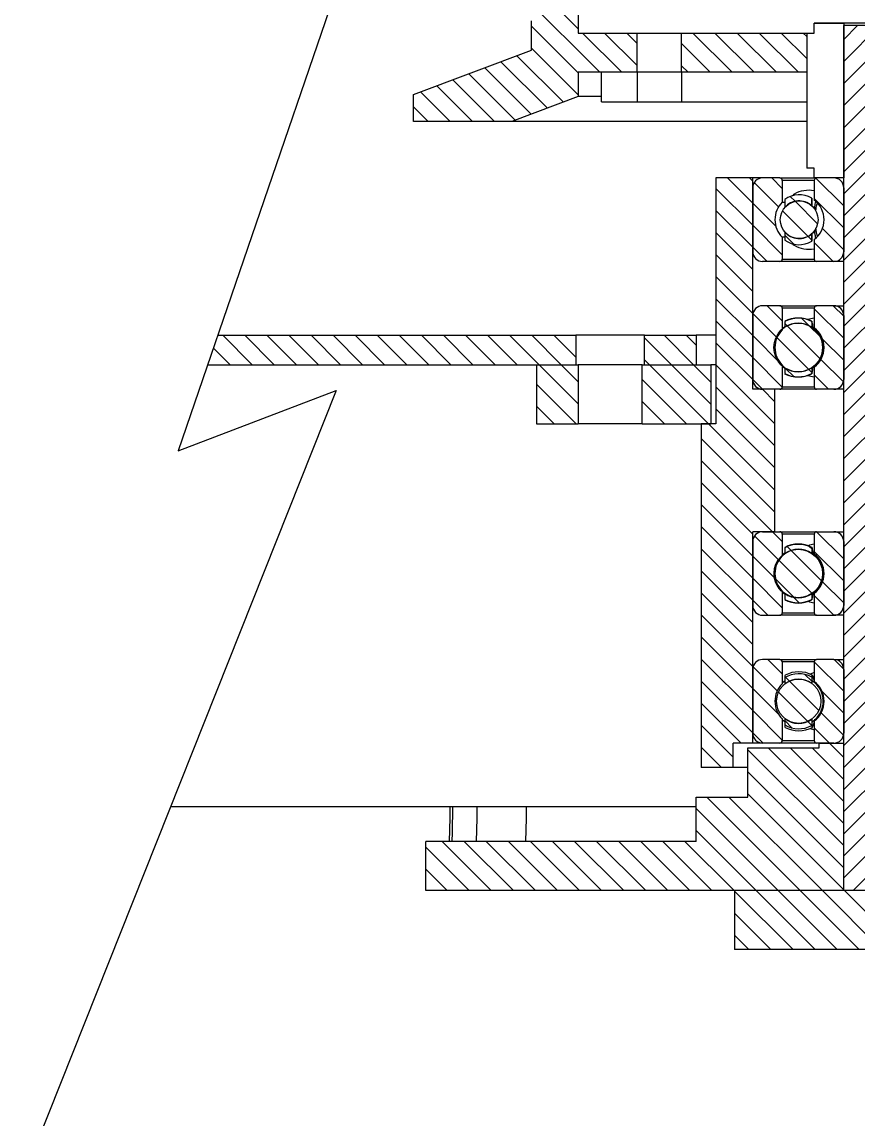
# Model space of a CAD drawing. Header units: millimetres. Extents: x -816 to 2660, y 734 to 4049.
# Drawn here: x 1186.1 to 1356.2, y 2713.2 to 2936.5 of the extents above; entities that cross this region are included whole.
import ezdxf

# ---------------------------------------------------------------- set-up
doc = ezdxf.new("R2010")
doc.units = ezdxf.units.MM
pattern_1 = [(315, (-58.5098, 5330.1535), (2.245064, 2.245064), [])]

msp = doc.modelspace()

# ---------------------------------------------------------------- hatches: boundary and pattern name
at = {"linetype": 'Continuous', "lineweight": 18}
h = msp.add_hatch(dxfattribs=at)
h.set_pattern_fill('ANSI31', color=2, style=0)
h.set_pattern_definition([(45, (-186.9378, -394.402), (-2.245064, 2.245064), [])])
h.paths.add_polyline_path([(1353.32, 2759.73), (1388.32, 2759.73), (1388.32, 2935.73), (1378.82, 2935.73), (1378.82, 2895.73), (1362.82, 2895.73), (1362.82, 2935.73), (1353.32, 2935.73)], flags=0)
h = msp.add_hatch(dxfattribs=at)
h.set_pattern_fill('ANSI31', angle=270, style=0)
h.set_pattern_definition(pattern_1)
h.paths.add_polyline_path([(1330.82, 2789.73), (1334.82, 2789.73), (1334.82, 2832.73), (1339.32, 2832.73), (1339.32, 2861.73), (1334.82, 2861.73), (1334.82, 2904.73), (1327.32, 2904.73), (1327.32, 2854.73), (1324.32, 2854.73), (1324.32, 2784.73), (1330.82, 2784.73)], flags=0)
h = msp.add_hatch(dxfattribs=at)
h.set_pattern_fill('ANSI31', angle=270, style=0)
h.set_pattern_definition(pattern_1)
edge = h.paths.add_edge_path(flags=0)
edge.add_arc((1336.82, 2902.73), 2, 90, 180)
edge.add_line((1334.82, 2902.73), (1334.82, 2889.73))
edge.add_arc((1336.82, 2889.73), 2, 180, 270)
edge.add_line((1336.82, 2887.73), (1340.32, 2887.73))
edge.add_arc((1340.32, 2888.23), 0.5, 270, 360)
edge.add_line((1340.82, 2888.23), (1340.82, 2892.66))
edge.add_arc((1344.32, 2896.23), 5, 134.427, 225.573, ccw=False)
edge.add_line((1340.82, 2899.8), (1340.82, 2904.23))
edge.add_arc((1340.32, 2904.23), 0.5, 0, 90)
edge.add_line((1340.32, 2904.73), (1336.82, 2904.73))
h = msp.add_hatch(dxfattribs=at)
h.set_pattern_fill('ANSI31', angle=270, style=0)
h.set_pattern_definition(pattern_1)
edge = h.paths.add_edge_path(flags=0)
edge.add_line((1353.32, 2889.73), (1353.32, 2902.73))
edge.add_arc((1351.32, 2902.73), 2, 0, 90)
edge.add_line((1351.32, 2904.73), (1347.82, 2904.73))
edge.add_arc((1347.82, 2904.23), 0.5, 90, 180)
edge.add_line((1347.32, 2904.23), (1347.32, 2900.23))
edge.add_arc((1344.32, 2896.23), 5, -53.1301, 53.1301, ccw=False)
edge.add_line((1347.32, 2892.23), (1347.32, 2888.23))
edge.add_arc((1347.82, 2888.23), 0.5, 180, 270)
edge.add_line((1347.82, 2887.73), (1351.32, 2887.73))
edge.add_arc((1351.32, 2889.73), 2, 270, 360)
h = msp.add_hatch(dxfattribs=at)
h.set_pattern_fill('ANSI31', angle=270, style=0)
h.set_pattern_definition(pattern_1)
edge = h.paths.add_edge_path(flags=0)
edge.add_line((1341.32, 2900.37), (1341.32, 2898.7))
edge.add_arc((1344.26, 2896.23), 3.84, 48.2556, 139.9796, ccw=False)
edge.add_line((1346.82, 2899.1), (1346.82, 2900.62))
edge.add_arc((1344.26, 2896.23), 5.08, 59.7362, 125.4282)
h = msp.add_hatch(dxfattribs=at)
h.set_pattern_fill('ANSI31', angle=270, style=0)
h.set_pattern_definition(pattern_1)
edge = h.paths.add_edge_path(flags=0)
edge.add_arc((1344.26, 2896.23), 3.84, 270, 630)
h = msp.add_hatch(dxfattribs=at)
h.set_pattern_fill('ANSI31', angle=270, style=0)
h.set_pattern_definition(pattern_1)
edge = h.paths.add_edge_path(flags=0)
edge.add_line((1346.82, 2891.85), (1346.82, 2893.37))
edge.add_arc((1344.26, 2896.23), 3.84, 220.0204, 311.7444, ccw=False)
edge.add_line((1341.32, 2893.76), (1341.32, 2892.1))
edge.add_arc((1344.26, 2896.23), 5.08, 234.5718, 300.2638)
h = msp.add_hatch(dxfattribs=at)
h.set_pattern_fill('ANSI31', angle=270, style=0)
h.set_pattern_definition(pattern_1)
edge = h.paths.add_edge_path(flags=0)
edge.add_arc((1336.82, 2876.73), 2, 90, 180)
edge.add_line((1334.82, 2876.73), (1334.82, 2863.73))
edge.add_arc((1336.82, 2863.73), 2, 180, 270)
edge.add_line((1336.82, 2861.73), (1340.32, 2861.73))
edge.add_arc((1340.32, 2862.23), 0.5, 270, 360)
edge.add_line((1340.82, 2862.23), (1340.82, 2866.66))
edge.add_arc((1344.32, 2870.23), 5, 134.427, 225.573, ccw=False)
edge.add_line((1340.82, 2873.8), (1340.82, 2878.23))
edge.add_arc((1340.32, 2878.23), 0.5, 0, 90)
edge.add_line((1340.32, 2878.73), (1336.82, 2878.73))
h = msp.add_hatch(dxfattribs=at)
h.set_pattern_fill('ANSI31', angle=270, style=0)
h.set_pattern_definition(pattern_1)
edge = h.paths.add_edge_path(flags=0)
edge.add_line((1353.32, 2863.73), (1353.32, 2876.73))
edge.add_arc((1351.32, 2876.73), 2, 0, 90)
edge.add_line((1351.32, 2878.73), (1347.82, 2878.73))
edge.add_arc((1347.82, 2878.23), 0.5, 90, 180)
edge.add_line((1347.32, 2878.23), (1347.32, 2874.23))
edge.add_arc((1344.32, 2870.23), 5, -53.1301, 53.1301, ccw=False)
edge.add_line((1347.32, 2866.23), (1347.32, 2862.23))
edge.add_arc((1347.82, 2862.23), 0.5, 180, 270)
edge.add_line((1347.82, 2861.73), (1351.32, 2861.73))
edge.add_arc((1351.32, 2863.73), 2, 270, 360)
h = msp.add_hatch(dxfattribs=at)
h.set_pattern_fill('ANSI31', angle=270, style=0)
h.set_pattern_definition(pattern_1)
edge = h.paths.add_edge_path(flags=0)
edge.add_line((1341.32, 2875.53), (1341.32, 2874.36))
edge.add_arc((1344.07, 2870.23), 4.96, 56.4367, 123.7647, ccw=False)
edge.add_line((1346.82, 2874.37), (1346.82, 2875.53))
edge.add_arc((1344.07, 2870.23), 5.97, 62.6381, 117.5189)
h = msp.add_hatch(dxfattribs=at)
h.set_pattern_fill('ANSI31', angle=270, style=0)
h.set_pattern_definition(pattern_1)
edge = h.paths.add_edge_path(flags=0)
edge.add_arc((1344.07, 2870.23), 4.96, 270, 630)
h = msp.add_hatch(dxfattribs=at)
h.set_pattern_fill('ANSI31', angle=270, style=0)
h.set_pattern_definition(pattern_1)
h.paths.add_polyline_path([(1323.32, 2872.73), (1312.82, 2872.73), (1312.82, 2866.73), (1323.32, 2866.73)], flags=0)
h = msp.add_hatch(dxfattribs=at)
h.set_pattern_fill('ANSI31', angle=270, style=0)
h.set_pattern_definition(pattern_1)
h.paths.add_polyline_path([(1299.32, 2866.73), (1290.82, 2866.73), (1290.82, 2854.73), (1299.32, 2854.73)], flags=0)
h = msp.add_hatch(dxfattribs=at)
h.set_pattern_fill('ANSI31', angle=270, style=0)
h.set_pattern_definition(pattern_1)
h.paths.add_polyline_path([(1326.32, 2854.73), (1326.32, 2866.73), (1312.32, 2866.73), (1312.32, 2854.73)], flags=0)
h = msp.add_hatch(dxfattribs=at)
h.set_pattern_fill('ANSI31', angle=270, style=0)
h.set_pattern_definition(pattern_1)
edge = h.paths.add_edge_path(flags=0)
edge.add_line((1346.82, 2864.93), (1346.82, 2866.1))
edge.add_arc((1344.07, 2870.23), 4.96, 236.2353, 303.5633, ccw=False)
edge.add_line((1341.32, 2866.11), (1341.32, 2864.94))
edge.add_arc((1344.07, 2870.23), 5.97, 242.4811, 297.3619)
h = msp.add_hatch(dxfattribs=at)
h.set_pattern_fill('ANSI31', angle=270, style=0)
h.set_pattern_definition(pattern_1)
edge = h.paths.add_edge_path(flags=0)
edge.add_arc((1336.82, 2830.73), 2, 90, 180)
edge.add_line((1334.82, 2830.73), (1334.82, 2817.73))
edge.add_arc((1336.82, 2817.73), 2, 180, 270)
edge.add_line((1336.82, 2815.73), (1340.32, 2815.73))
edge.add_arc((1340.32, 2816.23), 0.5, 270, 360)
edge.add_line((1340.82, 2816.23), (1340.82, 2820.66))
edge.add_arc((1344.32, 2824.23), 5, 134.427, 225.573, ccw=False)
edge.add_line((1340.82, 2827.8), (1340.82, 2832.23))
edge.add_arc((1340.32, 2832.23), 0.5, 0, 90)
edge.add_line((1340.32, 2832.73), (1336.82, 2832.73))
h = msp.add_hatch(dxfattribs=at)
h.set_pattern_fill('ANSI31', angle=270, style=0)
h.set_pattern_definition(pattern_1)
edge = h.paths.add_edge_path(flags=0)
edge.add_line((1353.32, 2817.73), (1353.32, 2830.73))
edge.add_arc((1351.32, 2830.73), 2, 0, 90)
edge.add_line((1351.32, 2832.73), (1347.82, 2832.73))
edge.add_arc((1347.82, 2832.23), 0.5, 90, 180)
edge.add_line((1347.32, 2832.23), (1347.32, 2828.23))
edge.add_arc((1344.32, 2824.23), 5, -53.1301, 53.1301, ccw=False)
edge.add_line((1347.32, 2820.23), (1347.32, 2816.23))
edge.add_arc((1347.82, 2816.23), 0.5, 180, 270)
edge.add_line((1347.82, 2815.73), (1351.32, 2815.73))
edge.add_arc((1351.32, 2817.73), 2, 270, 360)
h = msp.add_hatch(dxfattribs=at)
h.set_pattern_fill('ANSI31', angle=270, style=0)
h.set_pattern_definition(pattern_1)
edge = h.paths.add_edge_path(flags=0)
edge.add_arc((1344.08, 2824.23), 4.93, 270, 630)
h = msp.add_hatch(dxfattribs=at)
h.set_pattern_fill('ANSI31', angle=270, style=0)
h.set_pattern_definition(pattern_1)
edge = h.paths.add_edge_path(flags=0)
edge.add_line((1341.32, 2829.49), (1341.32, 2828.31))
edge.add_arc((1344.08, 2824.23), 4.93, 56.2621, 124.1174, ccw=False)
edge.add_line((1346.82, 2828.33), (1346.82, 2829.5))
edge.add_arc((1344.08, 2824.23), 5.94, 62.5655, 117.7292)
h = msp.add_hatch(dxfattribs=at)
h.set_pattern_fill('ANSI31', angle=270, style=0)
h.set_pattern_definition(pattern_1)
edge = h.paths.add_edge_path(flags=0)
edge.add_line((1346.82, 2818.96), (1346.82, 2820.14))
edge.add_arc((1344.08, 2824.23), 4.93, 235.8826, 303.7379, ccw=False)
edge.add_line((1341.32, 2820.15), (1341.32, 2818.98))
edge.add_arc((1344.08, 2824.23), 5.94, 242.2708, 297.4345)
h = msp.add_hatch(dxfattribs=at)
h.set_pattern_fill('ANSI31', angle=270, style=0)
h.set_pattern_definition(pattern_1)
edge = h.paths.add_edge_path(flags=0)
edge.add_arc((1336.82, 2804.73), 2, 90, 180)
edge.add_line((1334.82, 2804.73), (1334.82, 2791.73))
edge.add_arc((1336.82, 2791.73), 2, 180, 270)
edge.add_line((1336.82, 2789.73), (1340.32, 2789.73))
edge.add_arc((1340.32, 2790.23), 0.5, 270, 360)
edge.add_line((1340.82, 2790.23), (1340.82, 2794.66))
edge.add_arc((1344.32, 2798.23), 5, 134.427, 225.573, ccw=False)
edge.add_line((1340.82, 2801.8), (1340.82, 2806.23))
edge.add_arc((1340.32, 2806.23), 0.5, 0, 90)
edge.add_line((1340.32, 2806.73), (1336.82, 2806.73))
h = msp.add_hatch(dxfattribs=at)
h.set_pattern_fill('ANSI31', angle=270, style=0)
h.set_pattern_definition(pattern_1)
edge = h.paths.add_edge_path(flags=0)
edge.add_line((1353.32, 2791.73), (1353.32, 2804.73))
edge.add_arc((1351.32, 2804.73), 2, 0, 90)
edge.add_line((1351.32, 2806.73), (1347.82, 2806.73))
edge.add_arc((1347.82, 2806.23), 0.5, 90, 180)
edge.add_line((1347.32, 2806.23), (1347.32, 2802.23))
edge.add_arc((1344.32, 2798.23), 5, -53.1301, 53.1301, ccw=False)
edge.add_line((1347.32, 2794.23), (1347.32, 2790.23))
edge.add_arc((1347.82, 2790.23), 0.5, 180, 270)
edge.add_line((1347.82, 2789.73), (1351.32, 2789.73))
edge.add_arc((1351.32, 2791.73), 2, 270, 360)
h = msp.add_hatch(dxfattribs=at)
h.set_pattern_fill('ANSI31', angle=270, style=0)
h.set_pattern_definition(pattern_1)
edge = h.paths.add_edge_path(flags=0)
edge.add_arc((1344.16, 2798.23), 4.5, 270, 630)
h = msp.add_hatch(dxfattribs=at)
h.set_pattern_fill('ANSI31', angle=270, style=0)
h.set_pattern_definition(pattern_1)
edge = h.paths.add_edge_path(flags=0)
edge.add_line((1341.32, 2803.04), (1341.32, 2801.72))
edge.add_arc((1344.16, 2798.23), 4.5, 53.7157, 129.1766, ccw=False)
edge.add_line((1346.82, 2801.86), (1346.82, 2803.15))
edge.add_arc((1344.16, 2798.23), 5.59, 61.562, 120.5528)
h = msp.add_hatch(dxfattribs=at)
h.set_pattern_fill('ANSI31', angle=270, style=0)
h.set_pattern_definition(pattern_1)
edge = h.paths.add_edge_path(flags=0)
edge.add_line((1346.82, 2793.32), (1346.82, 2794.61))
edge.add_arc((1344.16, 2798.23), 4.5, 230.8234, 306.2843, ccw=False)
edge.add_line((1341.32, 2794.75), (1341.32, 2793.42))
edge.add_arc((1344.16, 2798.23), 5.59, 239.4472, 298.438)
h = msp.add_hatch(dxfattribs=at)
h.set_pattern_fill('ANSI31', color=4, angle=270, style=0)
h.set_pattern_definition(pattern_1)
h.paths.add_polyline_path([(1323.32, 2778.73), (1323.32, 2769.73), (1268.32, 2769.73), (1268.32, 2759.73), (1353.32, 2759.73), (1353.32, 2789.73), (1348.32, 2789.73), (1348.32, 2788.73), (1333.82, 2788.73), (1333.82, 2778.73)], flags=0)
h = msp.add_hatch(dxfattribs=at)
h.set_pattern_fill('ANSI31', angle=270, style=0)
h.set_pattern_definition(pattern_1)
h.paths.add_polyline_path([(1331.12, 2747.73), (1410.52, 2747.73), (1410.52, 2759.73), (1331.12, 2759.73)], flags=0)

# ---------------------------------------------------------------- linework, layer by layer
at = {"color": 5}
for p, q in [((1287.38, 3052.29), (1217.95, 2849.18)), ((1311.32, 2926.23), (1311.32, 2934.23)), ((1320.32, 2926.23), (1320.32, 2934.23)), ((1250.05, 2861.49), (1186.14, 2700.76)), ((1217.95, 2849.18), (1250.05, 2861.49))]:
    msp.add_line(p, q, dxfattribs=at)
at = {"color": 3, "linetype": 'Continuous', "lineweight": 18}
for p, q in [((1278.7, 2951.23), (1303.7, 2926.23)), ((1283.19, 2951.23), (1299.32, 2935.11)), ((1289.82, 2935.63), (1299.32, 2926.13)), ((1300.19, 2934.23), (1308.19, 2926.23)), ((1304.68, 2934.23), (1311.32, 2927.6)), ((1309.17, 2934.23), (1311.32, 2932.09)), ((1322.64, 2934.23), (1330.64, 2926.23)), ((1327.13, 2934.23), (1335.13, 2926.23)), ((1331.62, 2934.23), (1339.62, 2926.23)), ((1336.11, 2934.23), (1344.11, 2926.23)), ((1340.6, 2934.23), (1345.82, 2929.02)), ((1345.09, 2934.23), (1345.82, 2933.51)), ((1320.32, 2932.07), (1326.15, 2926.23)), ((1286.85, 2929.62), (1296.3, 2920.16)), ((1289.82, 2931.14), (1299.32, 2921.64)), ((1280.31, 2927.17), (1289.77, 2917.71)), ((1283.58, 2928.39), (1293.03, 2918.94)), ((1320.32, 2927.58), (1321.66, 2926.23)), ((1277.05, 2925.94), (1286.5, 2916.49)), ((1312.68, 2926.23), (1312.68, 2926.23)), ((1317.17, 2926.23), (1317.17, 2926.23)), ((1270.52, 2923.5), (1277.78, 2916.23)), ((1273.78, 2924.72), (1282.27, 2916.23)), ((1267.25, 2922.27), (1273.29, 2916.23)), ((1265.82, 2919.22), (1268.8, 2916.23)), ((1352.14, 2904.73), (1352.14, 2904.73))]:
    msp.add_line(p, q, dxfattribs=at)
at = {"color": 7, "linetype": 'Continuous', "lineweight": 25}
for p, q in [((1299.32, 2946.17), (1299.32, 2934.23)), ((1289.82, 2930.73), (1289.82, 2936.73)), ((1347.32, 2936.23), (1353.32, 2936.23)), ((1347.32, 2936.23), (1353.32, 2936.23)), ((1353.32, 2936.23), (1353.32, 2904.73)), ((1378.8, 2936.23), (1353.32, 2936.23)), ((1299.32, 2934.23), (1347.32, 2934.23)), ((1353.32, 2759.73), (1353.32, 2935.73)), ((1362.82, 2935.73), (1353.32, 2935.73)), ((1265.82, 2921.73), (1289.82, 2930.73)), ((1299.32, 2926.23), (1299.32, 2921.3)), ((1345.82, 2926.23), (1299.32, 2926.23)), ((1265.82, 2916.23), (1265.82, 2921.73)), ((1299.32, 2921.3), (1285.82, 2916.23)), ((1304.08, 2921.3), (1299.32, 2921.3)), ((1285.82, 2916.23), (1265.82, 2916.23)), ((1345.82, 2916.23), (1285.82, 2916.23)), ((1327.32, 2904.73), (1327.32, 2854.73)), ((1334.82, 2904.73), (1327.32, 2904.73)), ((1334.82, 2861.73), (1334.82, 2904.73)), ((1336.82, 2904.73), (1334.82, 2904.73)), ((1340.32, 2904.73), (1336.82, 2904.73)), ((1340.32, 2904.73), (1347.32, 2904.73)), ((1353.32, 2904.73), (1347.32, 2904.73)), ((1351.32, 2904.73), (1347.82, 2904.73)), ((1334.82, 2902.73), (1334.82, 2889.73)), ((1340.82, 2904.23), (1340.82, 2899.8)), ((1347.32, 2904.23), (1347.32, 2900.23)), ((1353.32, 2902.73), (1353.32, 2889.73)), ((1341.32, 2900.37), (1341.32, 2898.7)), ((1346.82, 2900.62), (1346.82, 2899.1)), ((1340.82, 2899.8), (1341.32, 2899.8)), ((1341.32, 2893.76), (1341.32, 2892.1)), ((1341.32, 2892.66), (1340.82, 2892.66)), ((1340.82, 2892.66), (1340.82, 2888.23)), ((1346.82, 2893.37), (1346.82, 2891.85)), ((1347.32, 2892.23), (1347.32, 2888.23)), ((1340.32, 2887.73), (1336.82, 2887.73)), ((1347.82, 2887.73), (1340.32, 2887.73)), ((1351.32, 2887.73), (1347.82, 2887.73)), ((1353.32, 2887.73), (1351.32, 2887.73)), ((1340.32, 2878.73), (1336.82, 2878.73)), ((1340.32, 2878.73), (1347.82, 2878.73)), ((1340.82, 2878.23), (1340.82, 2873.8)), ((1347.32, 2878.23), (1347.32, 2874.23)), ((1351.32, 2878.73), (1347.82, 2878.73)), ((1351.32, 2878.73), (1353.32, 2878.73)), ((1334.82, 2876.73), (1334.82, 2863.73)), ((1353.32, 2876.73), (1353.32, 2863.73)), ((1341.3, 2874.39), (1340.82, 2874.03)), ((1341.33, 2875.54), (1341.32, 2875.53)), ((1341.32, 2875.53), (1341.32, 2874.36)), ((1346.82, 2875.53), (1346.82, 2874.37)), ((1346.83, 2874.36), (1346.82, 2874.37)), ((1226, 2872.73), (1298.82, 2872.73)), ((1298.82, 2872.73), (1298.82, 2866.73)), ((1312.82, 2872.73), (1298.82, 2872.73)), ((1312.82, 2866.73), (1312.82, 2872.73)), ((1312.82, 2872.73), (1323.32, 2872.73)), ((1323.32, 2872.73), (1323.32, 2866.73)), ((1327.32, 2872.73), (1323.32, 2872.73)), ((1348.43, 2872.95), (1348.38, 2872.68)), ((1348.71, 2868.45), (1348.78, 2868.14)), ((1223.95, 2866.73), (1298.82, 2866.73)), ((1290.82, 2866.73), (1290.82, 2854.73)), ((1290.82, 2866.73), (1299.32, 2866.73)), ((1299.32, 2866.73), (1299.32, 2854.73)), ((1312.32, 2866.73), (1299.32, 2866.73)), ((1312.32, 2854.73), (1312.32, 2866.73)), ((1312.32, 2866.73), (1326.32, 2866.73)), ((1312.82, 2866.73), (1323.32, 2866.73)), ((1326.32, 2866.73), (1326.32, 2854.73)), ((1327.32, 2866.73), (1326.32, 2866.73)), ((1340.82, 2866.66), (1340.82, 2862.23)), ((1340.82, 2866.43), (1341.3, 2866.07)), ((1341.32, 2866.11), (1341.32, 2864.94)), ((1346.82, 2866.1), (1346.82, 2864.93)), ((1346.82, 2866.1), (1346.83, 2866.1)), ((1347.32, 2866.23), (1347.32, 2862.23)), ((1339.32, 2861.73), (1334.82, 2861.73)), ((1340.32, 2861.73), (1336.82, 2861.73)), ((1339.32, 2832.73), (1339.32, 2861.73)), ((1347.82, 2861.73), (1340.32, 2861.73)), ((1351.32, 2861.73), (1347.82, 2861.73)), ((1353.32, 2861.73), (1351.32, 2861.73)), ((1290.82, 2854.73), (1299.32, 2854.73)), ((1312.32, 2854.73), (1299.32, 2854.73)), ((1312.32, 2854.73), (1326.32, 2854.73)), ((1324.32, 2854.73), (1324.32, 2784.73)), ((1327.32, 2854.73), (1324.32, 2854.73)), ((1339.32, 2832.73), (1334.82, 2832.73)), ((1334.82, 2789.73), (1334.82, 2832.73)), ((1336.82, 2832.73), (1340.32, 2832.73)), ((1340.32, 2832.73), (1347.82, 2832.73)), ((1340.82, 2832.23), (1340.82, 2827.8)), ((1347.32, 2832.23), (1347.32, 2828.23)), ((1347.82, 2832.73), (1351.32, 2832.73)), ((1351.32, 2832.73), (1353.32, 2832.73)), ((1334.82, 2830.73), (1334.82, 2817.73)), ((1341.34, 2829.53), (1341.32, 2829.49)), ((1341.32, 2829.49), (1341.32, 2828.31)), ((1346.82, 2829.5), (1346.82, 2828.33)), ((1353.32, 2830.73), (1353.32, 2817.73)), ((1348.48, 2826.84), (1348.43, 2826.55)), ((1348.76, 2822.62), (1348.83, 2822.29)), ((1340.82, 2820.66), (1340.82, 2816.23)), ((1341.32, 2820.15), (1341.32, 2818.98)), ((1346.82, 2820.14), (1346.82, 2818.96)), ((1347.32, 2820.23), (1347.32, 2816.23)), ((1348.42, 2821.95), (1348.47, 2821.53)), ((1336.82, 2815.73), (1340.32, 2815.73)), ((1347.82, 2815.73), (1340.32, 2815.73)), ((1347.82, 2815.73), (1351.32, 2815.73)), ((1353.32, 2815.73), (1351.32, 2815.73)), ((1340.32, 2806.73), (1336.82, 2806.73)), ((1340.32, 2806.73), (1347.82, 2806.73)), ((1351.32, 2806.73), (1347.82, 2806.73)), ((1351.32, 2806.73), (1353.32, 2806.73)), ((1334.82, 2804.73), (1334.82, 2791.73)), ((1340.82, 2806.23), (1340.82, 2801.8)), ((1347.32, 2806.23), (1347.32, 2802.23)), ((1353.32, 2804.73), (1353.32, 2791.73)), ((1341.4, 2802.4), (1340.9, 2802.02)), ((1341.32, 2803.04), (1341.32, 2801.72)), ((1346.82, 2803.15), (1346.82, 2801.86)), ((1347.44, 2801.98), (1347.42, 2802.14)), ((1340.82, 2801.8), (1340.84, 2801.8)), ((1348.8, 2796.44), (1348.82, 2796.26)), ((1340.84, 2794.66), (1340.82, 2794.66)), ((1340.82, 2794.66), (1340.82, 2790.23)), ((1340.9, 2794.44), (1341.32, 2794.12)), ((1341.32, 2794.75), (1341.32, 2793.42)), ((1346.82, 2794.61), (1346.82, 2793.32)), ((1347.32, 2794.23), (1347.32, 2790.23)), ((1347.41, 2794.34), (1347.47, 2794.58)), ((1330.82, 2784.73), (1330.82, 2789.73)), ((1334.82, 2789.73), (1330.82, 2789.73)), ((1333.82, 2778.73), (1333.82, 2788.73)), ((1333.82, 2788.73), (1348.32, 2788.73)), ((1336.82, 2789.73), (1334.82, 2789.73)), ((1340.32, 2789.73), (1336.82, 2789.73)), ((1347.82, 2789.73), (1340.32, 2789.73)), ((1351.32, 2789.73), (1347.82, 2789.73)), ((1348.32, 2788.73), (1348.32, 2789.73)), ((1348.32, 2789.73), (1353.32, 2789.73)), ((1353.32, 2759.73), (1353.32, 2789.73)), ((1330.82, 2784.73), (1324.32, 2784.73)), ((1333.82, 2784.73), (1330.82, 2784.73)), ((1323.32, 2769.73), (1323.32, 2778.73)), ((1323.32, 2778.73), (1333.82, 2778.73)), ((1323.32, 2776.73), (1216.35, 2776.73)), ((1268.32, 2759.73), (1268.32, 2769.73)), ((1323.32, 2769.73), (1268.32, 2769.73)), ((1353.32, 2759.73), (1268.32, 2759.73)), ((1331.12, 2759.73), (1331.12, 2747.73)), ((1410.52, 2759.73), (1331.12, 2759.73)), ((1388.32, 2759.73), (1353.32, 2759.73)), ((1410.52, 2747.73), (1331.12, 2747.73))]:
    msp.add_line(p, q, dxfattribs=at)
at = {"color": 1, "linetype": 'Continuous', "lineweight": 25}
for p, q in [((1347.32, 2934.23), (1347.32, 2936.23)), ((1394.32, 2936.23), (1347.32, 2936.23)), ((1345.82, 2934.23), (1345.82, 2906.73)), ((1304.08, 2920.23), (1304.08, 2926.23)), ((1311.32, 2926.23), (1311.32, 2920.23)), ((1320.32, 2926.23), (1320.32, 2920.23)), ((1347.32, 2906.73), (1345.82, 2906.73)), ((1347.32, 2904.73), (1347.32, 2906.73))]:
    msp.add_line(p, q, dxfattribs=at)
at = {"color": 1}
for p, q in [((1345.82, 2934.23), (1347.32, 2934.23)), ((1304.08, 2920.23), (1345.82, 2920.23))]:
    msp.add_line(p, q, dxfattribs=at)
at = {"color": 8, "linetype": 'Continuous', "lineweight": 25}
for p, q in [((1347.32, 2904.23), (1340.82, 2904.23)), ((1340.82, 2888.23), (1347.32, 2888.23)), ((1347.32, 2878.23), (1340.82, 2878.23)), ((1340.82, 2862.23), (1347.32, 2862.23)), ((1347.32, 2832.23), (1340.82, 2832.23)), ((1340.82, 2816.23), (1347.32, 2816.23)), ((1347.32, 2806.23), (1340.82, 2806.23)), ((1340.82, 2790.23), (1347.32, 2790.23))]:
    msp.add_line(p, q, dxfattribs=at)
at = {"color": 7, "linetype": 'Continuous', "lineweight": 18}
for p, q in [((1226.99, 2872.73), (1232.99, 2866.73)), ((1231.48, 2872.73), (1237.48, 2866.73)), ((1235.97, 2872.73), (1241.97, 2866.73)), ((1240.46, 2872.73), (1246.46, 2866.73)), ((1244.95, 2872.73), (1250.95, 2866.73)), ((1249.44, 2872.73), (1255.44, 2866.73)), ((1253.93, 2872.73), (1259.93, 2866.73)), ((1258.42, 2872.73), (1264.42, 2866.73)), ((1262.91, 2872.73), (1268.91, 2866.73)), ((1267.4, 2872.73), (1273.4, 2866.73)), ((1271.89, 2872.73), (1277.89, 2866.73)), ((1276.38, 2872.73), (1282.38, 2866.73)), ((1280.87, 2872.73), (1286.87, 2866.73)), ((1285.36, 2872.73), (1291.36, 2866.73)), ((1289.85, 2872.73), (1295.85, 2866.73)), ((1294.34, 2872.73), (1298.82, 2868.25)), ((1225.11, 2870.12), (1228.5, 2866.73))]:
    msp.add_line(p, q, dxfattribs=at)
at = {"color": 7, "linetype": 'Continuous', "lineweight": 25, "flags": 128}
for points in [[(1341.31, 2828.39), (1341.2, 2828.32), (1340.83, 2828.03)], [(1340.83, 2820.43), (1341.2, 2820.15), (1341.32, 2820.06)], [(1347.32, 2804.04), (1347.16, 2804), (1346.49, 2803.76)], [(1346.49, 2792.71), (1347.17, 2792.47), (1347.32, 2792.43)], [(1273.71, 2776.73), (1273.66, 2771.53), (1273.58, 2769.73)], [(1278.68, 2776.73), (1278.69, 2774.46), (1278.56, 2769.73)], [(1288.71, 2776.73), (1288.72, 2774.46), (1288.59, 2769.73)]]:
    msp.add_lwpolyline(points, dxfattribs=at)
at = {"color": 8, "linetype": 'Continuous', "lineweight": 25, "flags": 128}
msp.add_lwpolyline([(1273.16, 2776.73), (1273.17, 2774.49), (1273.03, 2769.73)], dxfattribs=at)
at = {"color": 7, "linetype": 'Continuous', "lineweight": 25}
for centre, radius in [((1344.26, 2896.23), 3.84), ((1344.07, 2870.23), 4.96), ((1344.08, 2824.23), 4.93), ((1344.16, 2798.23), 4.5)]:
    msp.add_circle(centre, radius, dxfattribs=at)
for centre, radius, start, end in [((1336.82, 2902.73), 2, 90, 180), ((1340.32, 2904.23), 0.5, 0, 90), ((1347.82, 2904.23), 0.5, 90, 180), ((1351.32, 2902.73), 2, 0, 90), ((1344.26, 2896.23), 5.08, 59.7362, 125.4282), ((1346.22, 2896.23), 6, 79.4374, 119.8734), ((1344.32, 2896.23), 5, 134.427, 225.573), ((1344.26, 2896.23), 3.84, 48.2556, 139.9796), ((1344.32, 2896.23), 5, 306.8699, 53.1301), ((1344.26, 2896.23), 3.84, 220.0204, 311.7444), ((1344.26, 2896.23), 5.08, 234.5718, 300.2638), ((1336.82, 2889.73), 2, 180, 270), ((1346.22, 2896.23), 6, 240.13, 280.5626), ((1351.32, 2889.73), 2, 270, 0), ((1340.32, 2888.23), 0.5, 270, 0), ((1347.82, 2888.23), 0.5, 180, 270), ((1336.82, 2876.73), 2, 90, 180), ((1340.32, 2878.23), 0.5, 0, 90), ((1347.82, 2878.23), 0.5, 90, 180), ((1351.32, 2876.73), 2, 0, 90), ((1344.07, 2870.23), 6, 62.6804, 117.3208), ((1344.07, 2870.23), 5.97, 62.6381, 117.5189), ((1347.97, 2870.23), 6, 96.235, 108.9372), ((1344.32, 2870.23), 5, 134.427, 225.573), ((1344.07, 2870.23), 4.96, 56.4367, 123.7647), ((1344.07, 2870.23), 5, 303.9671, 56.3557), ((1344.32, 2870.23), 5, 306.8699, 53.1301), ((1344.07, 2870.23), 6, 242.6009, 297.3919), ((1344.07, 2870.23), 4.96, 236.2353, 303.5633), ((1344.07, 2870.23), 5.97, 242.4811, 297.3619), ((1347.97, 2870.23), 6, 251.0628, 263.765), ((1336.82, 2863.73), 2, 180, 270), ((1351.32, 2863.73), 2, 270, 0), ((1340.32, 2862.23), 0.5, 270, 0), ((1347.82, 2862.23), 0.5, 180, 270), ((1336.82, 2830.73), 2, 90, 180), ((1340.32, 2832.23), 0.5, 0, 90), ((1347.82, 2832.23), 0.5, 90, 180), ((1351.32, 2830.73), 2, 0, 90), ((1344.08, 2824.23), 6, 62.666, 117.3979), ((1344.08, 2824.23), 5.94, 62.5655, 117.7292), ((1344.08, 2824.23), 4.93, 56.2621, 124.1174), ((1348.09, 2824.23), 6, 97.3831, 109.5091), ((1344.32, 2824.23), 5, 134.427, 225.573), ((1344.08, 2824.23), 5, 0, 56.2612), ((1344.32, 2824.23), 5, 306.8699, 53.1301), ((1344.08, 2824.23), 5, 304.1453, 0), ((1344.08, 2824.23), 4.93, 235.8826, 303.7379), ((1336.82, 2817.73), 2, 180, 270), ((1344.08, 2824.23), 5.94, 242.2708, 297.4345), ((1344.08, 2824.23), 6, 242.6095, 297.4035), ((1348.09, 2824.23), 6, 250.4909, 262.6169), ((1351.32, 2817.73), 2, 270, 0), ((1340.32, 2816.23), 0.5, 270, 0), ((1347.82, 2816.23), 0.5, 180, 270), ((1336.82, 2804.73), 2, 90, 180), ((1340.32, 2806.23), 0.5, 0, 90), ((1347.82, 2806.23), 0.5, 90, 180), ((1351.32, 2804.73), 2, 0, 90), ((1344.16, 2798.23), 5.59, 61.562, 120.5528), ((1344.16, 2798.23), 4.5, 53.7157, 129.1766), ((1344.16, 2798.23), 6, 62.4213, 117.4447), ((1344.16, 2798.23), 5, 304.3296, 56.415), ((1344.32, 2798.23), 5, 306.8699, 53.1301), ((1344.32, 2798.23), 5, 134.427, 225.573), ((1344.16, 2798.23), 4.5, 230.8234, 306.2843), ((1344.16, 2798.23), 5.59, 239.4472, 298.438), ((1336.82, 2791.73), 2, 180, 270), ((1344.16, 2798.23), 6, 242.5993, 297.6414), ((1351.32, 2791.73), 2, 270, 0), ((1340.32, 2790.23), 0.5, 270, 0), ((1347.82, 2790.23), 0.5, 180, 270)]:
    msp.add_arc(centre, radius, start, end, dxfattribs=at)
for points, knots in [([(1343.26, 2901.39), (1343.21, 2901.39), (1343.07, 2901.37), (1342.99, 2901.19), (1342.93, 2901.09)], [0, 0, 0, 0, 0.402532, 1, 1, 1, 1]), ([(1346.86, 2899.02), (1346.84, 2899.5), (1346.82, 2900.1), (1346.82, 2900.53), (1346.82, 2900.62)], [0, 0, 0, 0, 0.806559, 1, 1, 1, 1]), ([(1347.61, 2899.95), (1347.56, 2899.78), (1347.44, 2899.34), (1347.39, 2898.74), (1347.37, 2898.37)], [0, 0, 0, 0, 0.404636, 1, 1, 1, 1]), ([(1347.97, 2899.61), (1347.91, 2899.48), (1347.74, 2899.1), (1347.63, 2898.52), (1347.6, 2898.09), (1347.6, 2898.08)], [0, 0, 0, 0, 0.326984, 0.980173, 1, 1, 1, 1]), ([(1347.36, 2894.08), (1347.37, 2893.89), (1347.41, 2893.3), (1347.53, 2892.85), (1347.6, 2892.55)], [0, 0, 0, 0, 0.326206, 1, 1, 1, 1]), ([(1347.6, 2894.49), (1347.64, 2894.15), (1347.7, 2893.52), (1347.87, 2893.12), (1347.94, 2892.93)], [0, 0, 0, 0, 0.544515, 1, 1, 1, 1]), ([(1342.9, 2891.35), (1342.9, 2891.34), (1342.99, 2891.15), (1343.13, 2891.12), (1343.27, 2891.09)], [0, 0, 0, 0, 0.048458, 1, 1, 1, 1]), ([(1346.82, 2891.85), (1346.82, 2891.86), (1346.82, 2892.2), (1346.84, 2892.7), (1346.86, 2893.34), (1346.86, 2893.47)], [0, 0, 0, 0, 0.029282, 0.792995, 1, 1, 1, 1]), ([(1347.14, 2874.18), (1347.13, 2874.24), (1347.05, 2874.77), (1346.91, 2875.32), (1346.83, 2875.61), (1346.82, 2875.55), (1346.82, 2875.53)], [0, 0, 0, 0, 0.05442, 0.468822, 0.858452, 1, 1, 1, 1]), ([(1348.76, 2872.31), (1348.74, 2872.24), (1348.71, 2872.14), (1348.69, 2872), (1348.69, 2871.95)], [0, 0, 0, 0, 0.569169, 1, 1, 1, 1]), ([(1348.36, 2867.85), (1348.37, 2867.73), (1348.38, 2867.59), (1348.41, 2867.49), (1348.42, 2867.47)], [0, 0, 0, 0, 0.845368, 1, 1, 1, 1]), ([(1341.32, 2864.94), (1341.32, 2864.92), (1341.32, 2864.89), (1341.33, 2864.93), (1341.33, 2864.94)], [0, 0, 0, 0, 0.556551, 1, 1, 1, 1]), ([(1346.82, 2864.93), (1346.82, 2864.92), (1346.82, 2864.86), (1346.89, 2865.08), (1347.03, 2865.64), (1347.12, 2866.21), (1347.15, 2866.38)], [0, 0, 0, 0, 0.117997, 0.48185, 0.84456, 1, 1, 1, 1]), ([(1347.19, 2828.06), (1347.18, 2828.16), (1347.09, 2828.73), (1346.93, 2829.32), (1346.83, 2829.63), (1346.82, 2829.53), (1346.82, 2829.5)], [0, 0, 0, 0, 0.082991, 0.465371, 0.824895, 1, 1, 1, 1]), ([(1346.84, 2828.35), (1346.83, 2828.37), (1346.82, 2828.4), (1346.82, 2828.34), (1346.82, 2828.33)], [0, 0, 0, 0, 0.7919382, 1, 1, 1, 1]), ([(1348.81, 2826.2), (1348.81, 2826.17), (1348.77, 2826.07), (1348.76, 2825.94), (1348.75, 2825.84)], [0, 0, 0, 0, 0.276344, 1, 1, 1, 1]), ([(1346.82, 2818.96), (1346.82, 2818.93), (1346.83, 2818.84), (1346.91, 2819.09), (1347.06, 2819.61), (1347.15, 2820.14), (1347.17, 2820.27)], [0, 0, 0, 0, 0.162713, 0.521174, 0.87851, 1, 1, 1, 1]), ([(1346.82, 2820.14), (1346.82, 2820.13), (1346.82, 2820.07), (1346.83, 2820.09), (1346.84, 2820.11)], [0, 0, 0, 0, 0.092596, 1, 1, 1, 1]), ([(1341.32, 2818.98), (1341.32, 2818.94), (1341.32, 2818.89), (1341.33, 2818.93), (1341.34, 2818.94)], [0, 0, 0, 0, 0.6994, 1, 1, 1, 1]), ([(1341.41, 2803.5), (1341.38, 2803.48), (1341.32, 2803.45), (1341.32, 2803.16), (1341.32, 2803.04)], [0, 0, 0, 0, 0.604958, 1, 1, 1, 1]), ([(1347.32, 2802.54), (1347.24, 2802.81), (1347.07, 2803.4), (1346.89, 2803.65), (1346.82, 2803.47), (1346.82, 2803.21), (1346.82, 2803.15)], [0, 0, 0, 0, 0.276274, 0.599448, 0.908209, 1, 1, 1, 1]), ([(1346.93, 2802.35), (1346.9, 2802.37), (1346.84, 2802.42), (1346.82, 2802.14), (1346.82, 2801.89), (1346.82, 2801.86)], [0, 0, 0, 0, 0.356307, 0.901085, 1, 1, 1, 1]), ([(1349.09, 2798.76), (1349.09, 2798.77), (1349.12, 2798.85), (1349.13, 2798.97), (1349.14, 2799.07)], [0, 0, 0, 0, 0.095193, 1, 1, 1, 1]), ([(1341.32, 2793.42), (1341.32, 2793.39), (1341.32, 2793.11), (1341.33, 2792.84), (1341.4, 2792.92), (1341.4, 2792.92)], [0, 0, 0, 0, 0.11661, 0.945826, 1, 1, 1, 1]), ([(1346.82, 2794.61), (1346.82, 2794.61), (1346.82, 2794.37), (1346.83, 2794.06), (1346.9, 2794.09), (1346.92, 2794.11)], [0, 0, 0, 0, 0.010394, 0.60123, 1, 1, 1, 1]), ([(1346.82, 2793.32), (1346.82, 2793.28), (1346.82, 2793.03), (1346.87, 2792.8), (1347.06, 2793.09), (1347.23, 2793.51), (1347.32, 2793.89), (1347.32, 2793.9)], [0, 0, 0, 0, 0.059722, 0.382009, 0.689922, 0.996866, 1, 1, 1, 1])]:
    msp.add_open_spline(points, degree=3, knots=knots, dxfattribs=at)

doc.saveas('drawing.dxf')
